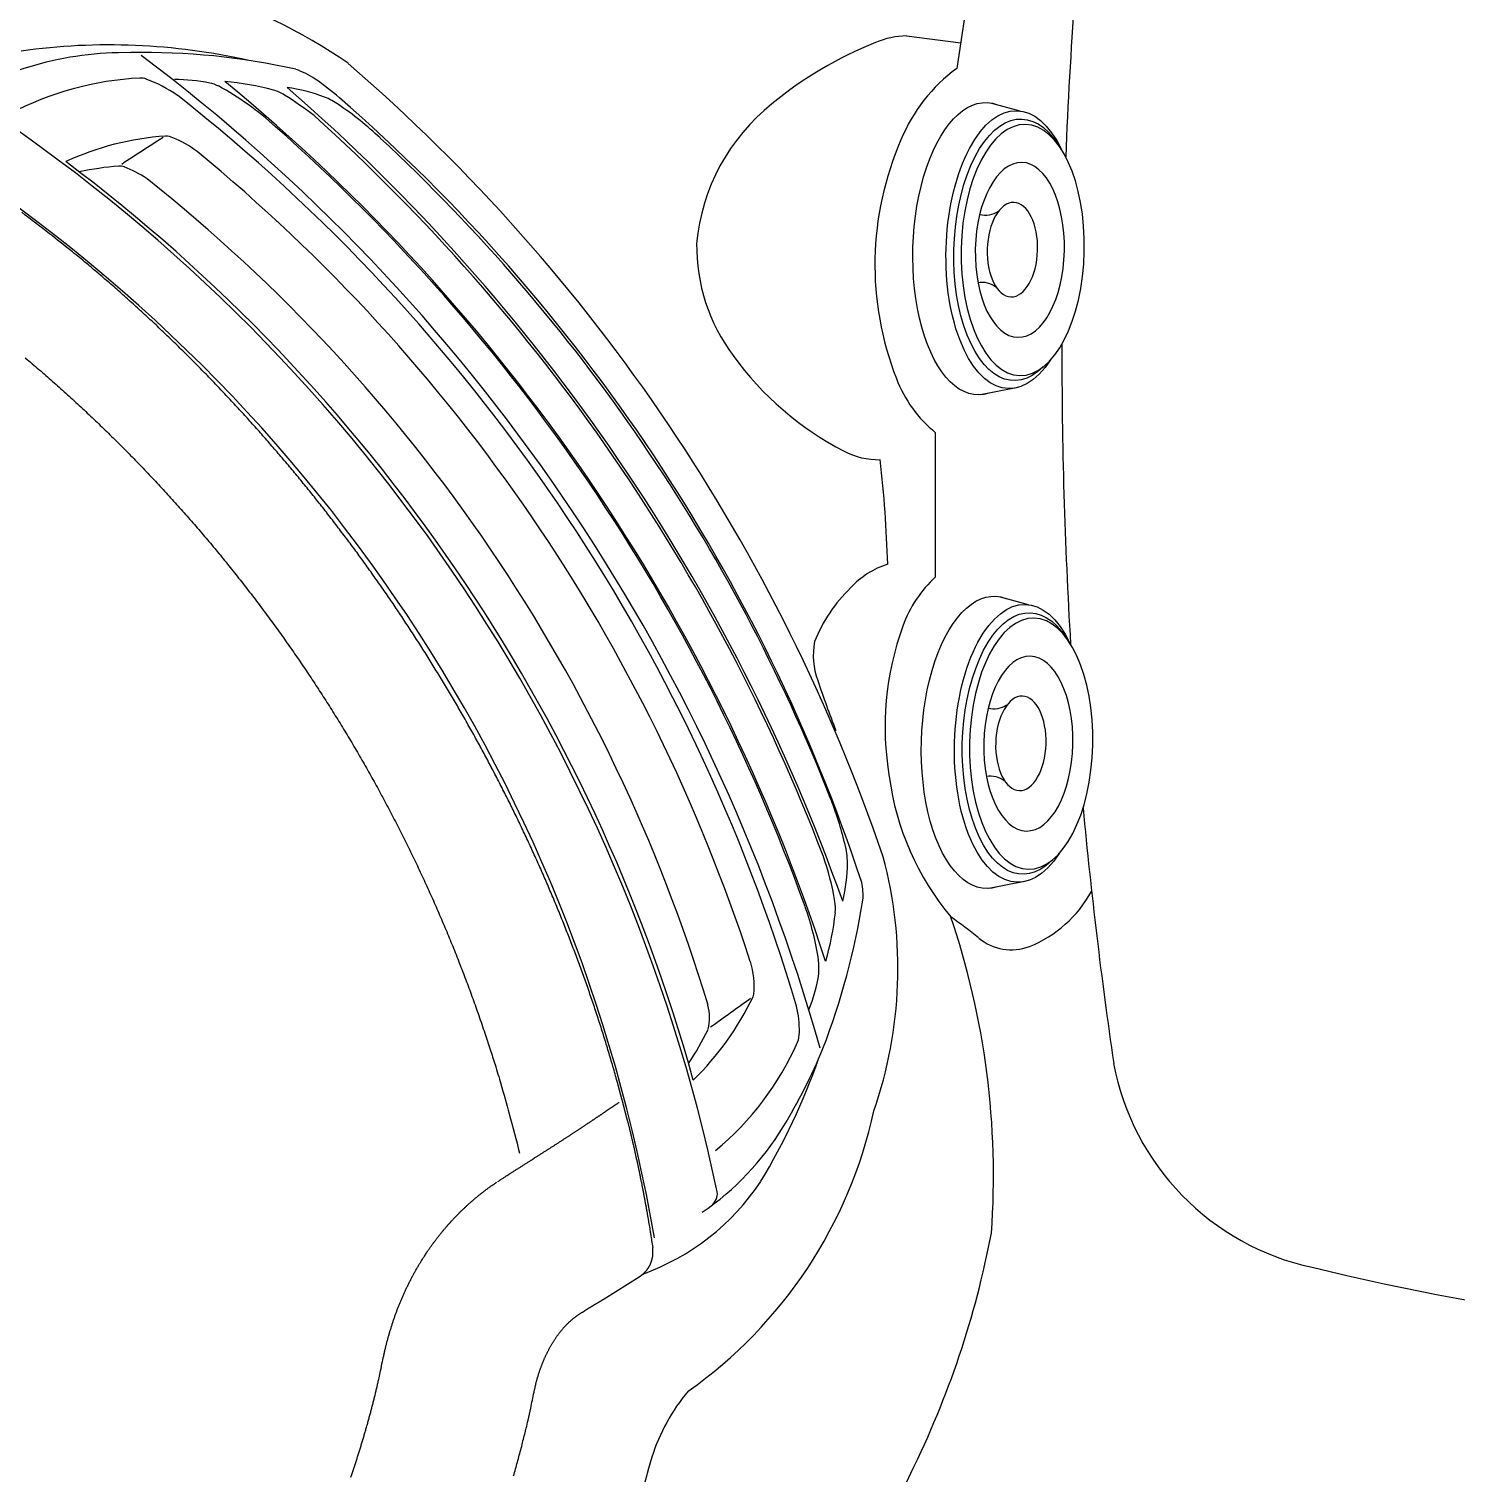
# Model space of a CAD drawing. Extents: x 939 to 1032, y 781 to 934.
# Drawn here: x 952.87 to 969.9, y 811.18 to 828.42 of the extents above; entities that cross this region are included whole.
import ezdxf

# ---------------------------------------------------------------- set-up
doc = ezdxf.new("R2010")
doc.units = 0
doc.header["$MEASUREMENT"] = 0
for name, color, linetype in [('1', 4, 'Continuous'), ('204', 7, 'Continuous'), ('Layer1', 3, 'Continuous')]:
    doc.layers.add(name, color=color, linetype=linetype)

# ---------------------------------------------------------------- blocks, each defined once
blk = doc.blocks.new('2014FW')
at = {"layer": '1', "color": 4, "linetype": 'Continuous'}
for centre, radius, start, end in [((-2.447, -3.458), 8.294, 102.3312, 116.0614), ((-4.125, 3.589), 1.059, 81.0897, 95.0736), ((-4.389, 1.904), 2.765, 73.5403, 81.0897), ((-9.486, -15.873), 21.258, 43.2533, 73.9423), ((-4.462, 0.354), 3.986, 114.1145, 147.5268), ((-10.636, -17.921), 22.429, 40.6465, 77.9717), ((-10.58, -17.805), 20.711, 36.8579, 81.7042), ((-3.511, -0.99), 4.269, 120.0296, 126.4356), ((-5.567, 2.549), 0.176, 95.3544, 117.6211), ((-5.488, 1.408), 1.319, 80.8734, 94.1755), ((-9.963, -16.735), 20.002, 41.7755, 76.4546), ((5.408, -1.748), 0.737, 20.4292, 36.806), ((-2.29, -3.893), 8.725, 3.8999, 15.9804), ((4.464, -3.799), 0.625, 12.0097, 38.5356), ((-0.445, -3.593), 6.866, 353.6839, 2.4534), ((0.708, -3.546), 4.37, 352.2061, 358.3656), ((3.091, -3.984), 3.309, 329.1733, 353.6839), ((5.84, -5.477), 0.18, 332.0158, 32.1351)]:
    blk.add_arc(centre, radius, start, end, dxfattribs=at)
at = {"layer": '1', "color": 3, "linetype": 'Continuous'}
for centre, radius, start, end in [((-3.593, 2.305), 2.19, 94.6366, 106.7011), ((-3.726, 3.568), 0.921, 80.9021, 92.7431), ((-4.275, 3.83), 0.483, 82.4481, 99.8097), ((-10.58, -17.806), 23.1, 44.5376, 74.0247), ((-4.249, 0.388), 4.143, 71.8911, 80.7178), ((-9.581, -16.124), 21.494, 46.4418, 72.0617), ((-3.789, 1.018), 3.336, 99.8097, 109.9227), ((-10.611, -17.857), 22.734, 43.0434, 75.5187), ((-4.87, -0.657), 5.009, 77.5523, 82.4481), ((-10.453, -17.617), 22.844, 45.8999, 73.0413), ((-4.596, 1.998), 2.119, 103.2632, 114.699), ((-4.978, 3.621), 0.452, 89.3897, 103.2632), ((-5.187, 0.626), 3.454, 72.537, 86.4615), ((-10.588, -17.807), 22.661, 44.7482, 73.4958), ((-4.138, 0.495), 3.696, 117.7966, 142.9488), ((-5.774, 3.597), 0.188, 94.77, 117.7966), ((-5.655, 2.174), 1.616, 79.8388, 94.77), ((-10.358, -17.408), 21.753, 41.5691, 76.7456), ((-5.19, 2.995), 0.289, 92.7608, 110.8678), ((-5.144, 2.03), 1.256, 77.6428, 92.7608), ((-3.672, 0.315), 3.366, 118.7933, 139.8272), ((8663.638, -5431.323), 10231.576, 147.9164281, 147.9197202), ((-10.045, -16.905), 20.814, 42.9455, 75.6164), ((-10.493, -17.668), 20.597, 40.4937, 78.096), ((2.301, -3.619), 4.245, 38.4573, 46.3547), ((4.966, -1.53), 0.859, 25.178, 39.9089), ((4.092, -1.941), 1.825, 10.6455, 25.178), ((3.211, -3.416), 3.138, 34.3335, 44.6376), ((5.325, -1.968), 0.575, 20.3066, 33.9314), ((3.149, -4.2), 3.326, 33.4727, 44.8598), ((2.764, -2.827), 3.277, 8.5461, 18.8506), ((4.877, -2.962), 1.204, 21.8984, 29.6972), ((3.976, -3.078), 2.096, 3.4423, 15.662), ((4.479, -3.387), 0.973, 19.6763, 42.9455), ((1.865, -3.043), 3.534, 339.2964, 359.2302), ((5.289, -3.089), 0.11, 359.2302, 15.9062), ((4.96, -3.735), 1.222, 23.7359, 38.4759), ((21048.959, -11840.296), 24144.376, 150.6419152, 150.6433103), ((5.75, -3.388), 0.36, 4.8166, 23.7359), ((2.576, -3.428), 3.533, 334.593, 1.1482)]:
    blk.add_arc(centre, radius, start, end, dxfattribs=at)
blk = doc.blocks.new('2014MJ2')
at = {"layer": '1', "color": 4, "linetype": 'Continuous'}
for p, q in [((1.602, -1.264), (1.693, -0.861)), ((-1.79, -0.884), (-1.708, -1.222))]:
    blk.add_line(p, q, dxfattribs=at)
for centre, radius, start, end in [((-0.718, -0.841), 0.27, 323.5571, 12.4638), ((0.606, -0.846), 0.257, 167.0052, 217.2529)]:
    blk.add_arc(centre, radius, start, end, dxfattribs=at)
for centre, major_axis, ratio, start_param, end_param in [((-0.05, -0.824), (-1.745, 0), 0.472022, 2.973716, 6.440071), ((-0.05, -1.191), (-1.659, 0), 0.479422, 2.471507, 7.03403)]:
    blk.add_ellipse(centre, major_axis=major_axis, ratio=ratio, start_param=start_param, end_param=end_param, dxfattribs=at)
at = {"layer": '1', "color": 3, "linetype": 'Continuous'}
blk.add_ellipse((-0.05, -1.249), major_axis=(-1.562, 0), ratio=0.486682, start_param=2.662218, end_param=6.9039, dxfattribs=at)
for centre, major_axis, ratio in [((-0.05, -1.31), (-1.499, 0.014), 0.490556), ((-0.05, -1.276), (-1.044, 0.01), 0.509137)]:
    blk.add_ellipse(centre, major_axis=major_axis, ratio=ratio, dxfattribs=at)
at = {"layer": '1', "color": 4, "linetype": 'Continuous'}
blk.add_ellipse((-0.05, -1.187), major_axis=(-0.564, 0), ratio=0.533197, dxfattribs=at)
blk = doc.blocks.new('FL')
at = {"layer": '204', "color": 4, "linetype": 'Continuous'}
blk.add_line((6.753, -0.233), (7.171, 0.031), dxfattribs=at)
for points in [[(6.968, 2.137), (6.919, 2.316, 0.002637), (6.869, 2.496, 0.002648), (6.817, 2.674, 0.002638), (6.763, 2.852, 0.002608), (6.707, 3.03, 0.002586), (6.649, 3.207, 0.002566), (6.59, 3.383, 0.002547), (6.528, 3.559, 0.002525), (6.465, 3.734, 0.002507), (6.4, 3.908, 0.002486), (6.333, 4.082, 0.002468), (6.265, 4.255, 0.002447), (6.195, 4.428, 0.00243), (6.123, 4.6, 0.00241), (6.05, 4.771, 0.002393), (5.975, 4.941, 0.002374), (5.898, 5.111, 0.002358), (5.82, 5.28, 0.002342), (5.74, 5.448, 0.002332), (5.659, 5.615, 0.002326), (5.576, 5.782, 0.00232), (5.491, 5.948, 0.002312), (5.405, 6.113, 0.002306), (5.318, 6.277, 0.002299), (5.229, 6.44, 0.002294), (5.138, 6.603, 0.002287), (5.046, 6.765, 0.002282), (4.953, 6.925, 0.002276), (4.858, 7.085, 0.002271), (4.761, 7.245, 0.002265), (4.663, 7.403, 0.00226), (4.564, 7.56, 0.002255), (4.463, 7.717, 0.00225), (4.361, 7.872, 0.002245), (4.258, 8.027, 0.002242), (4.153, 8.181, 0.002242), (4.046, 8.333, 0.002245), (3.939, 8.485, 0.00225), (3.83, 8.636, 0.002255), (3.719, 8.786, 0.00226), (3.607, 8.934, 0.002265), (3.494, 9.082, 0.002271), (3.38, 9.229, 0.002276), (3.264, 9.375, 0.002282), (3.147, 9.519, 0.002287), (3.028, 9.663, 0.002294), (2.909, 9.805, 0.002299), (2.787, 9.946, 0.002306), (2.665, 10.087, 0.002312), (2.541, 10.226, 0.00232), (2.416, 10.363, 0.002325), (2.29, 10.5, 0.00233), (2.162, 10.636, 0.002342), (2.033, 10.77, 0.002363), (1.903, 10.903, 0.002373), (1.772, 11.035, 0.002377), (1.639, 11.165, 0.002417), (1.505, 11.295, 0.002488), (1.37, 11.423, 0.002433), (1.233, 11.549, 0.002284), (1.097, 11.673, 0.002549), (0.957, 11.798, 0.003081), (0.812, 11.924, 0.00234), (0.675, 12.042, 0.000769), (0.551, 12.147, 0.003367), (0.388, 12.279, 0.005889), (0.135, 12.478, 0.002885), (-0.199, 12.736, 0.001524)], [(5.481, 1.167), (5.497, 1.177, -0.000099), (5.514, 1.188, -0.0001), (5.53, 1.199, -0.000099), (5.547, 1.209, -0.000095), (5.563, 1.22, -0.000093), (5.58, 1.23, -0.00009), (5.596, 1.241, -0.000088), (5.613, 1.252, -0.000086), (5.629, 1.262, -0.000083), (5.646, 1.273, -0.000081), (5.662, 1.283, -0.000079), (5.679, 1.294, -0.000077), (5.695, 1.304, -0.000075), (5.711, 1.315, -0.000073), (5.728, 1.325, -0.00007), (5.744, 1.335, -0.000065), (5.76, 1.346, -0.00006), (5.776, 1.356, -0.000053), (5.792, 1.366, -0.000047), (5.808, 1.377, -0.00004), (5.824, 1.387, -0.000034), (5.84, 1.397, -0.000027), (5.856, 1.407, -0.000021), (5.872, 1.417, -0.000013), (5.887, 1.427, -0.000007), (5.903, 1.437, 0), (5.918, 1.447, 0.000007), (5.934, 1.457, 0.000014), (5.949, 1.467, 0.000021), (5.965, 1.476, 0.000028), (5.98, 1.486, 0.000032), (5.995, 1.496, 0.000036), (6.01, 1.505, 0.00004), (6.025, 1.515, 0.000044), (6.04, 1.525, 0.000048), (6.055, 1.534, 0.000053), (6.07, 1.544, 0.000057), (6.085, 1.553, 0.000062), (6.099, 1.562, 0.000066), (6.114, 1.572, 0.000071), (6.128, 1.581, 0.000075), (6.143, 1.59, 0.00008), (6.157, 1.599, 0.000085), (6.171, 1.608, 0.00009), (6.185, 1.617, 0.000095), (6.199, 1.626, 0.000102), (6.213, 1.635, 0.000108), (6.227, 1.644, 0.000115), (6.241, 1.653, 0.000122), (6.254, 1.662, 0.000129), (6.268, 1.671, 0.000136), (6.282, 1.68, 0.000144), (6.295, 1.688, 0.000151), (6.308, 1.697, 0.000159), (6.321, 1.705, 0.000166), (6.334, 1.714, 0.000174), (6.347, 1.722, 0.000183), (6.36, 1.731, 0.000193), (6.373, 1.739, 0.000199), (6.386, 1.748, 0.000203), (6.398, 1.756, 0.000201), (6.411, 1.764, 0.000192), (6.423, 1.772, 0.000186), (6.436, 1.78, 0.000179), (6.448, 1.788, 0.000173), (6.46, 1.796, 0.000165), (6.472, 1.804, 0.000159), (6.484, 1.812, 0.000151), (6.495, 1.82, 0.000145), (6.507, 1.828, 0.000136), (6.519, 1.835, 0.000129), (6.53, 1.843, 0.000121), (6.542, 1.851, 0.000113), (6.553, 1.858, 0.000104), (6.564, 1.866, 0.000099), (6.575, 1.873, 0.000098), (6.586, 1.88, 0.000097), (6.597, 1.888, 0.000098), (6.608, 1.895, 0.000098), (6.618, 1.902, 0.000098), (6.629, 1.909, 0.000098), (6.639, 1.916, 0.000098), (6.649, 1.923, 0.000098), (6.659, 1.93, 0.000098), (6.67, 1.937, 0.000098), (6.679, 1.943, 0.000098), (6.689, 1.95, 0.000099), (6.699, 1.956, 0.0001), (6.709, 1.963, 0.000099), (6.718, 1.969, 0.000095), (6.727, 1.976, 0.000085), (6.736, 1.982, 0.000065), (6.745, 1.988, 0.000048), (6.754, 1.994, 0.000028), (6.763, 2, 0.000011), (6.772, 2.006, -0.000011), (6.78, 2.012, -0.000031), (6.789, 2.017, -0.000055), (6.797, 2.023, -0.000077), (6.805, 2.028, -0.000102), (6.813, 2.034, -0.000128), (6.821, 2.039, -0.00016), (6.828, 2.044, -0.000186), (6.836, 2.049, -0.00021), (6.843, 2.054, -0.000194), (6.85, 2.059, -0.000126), (6.857, 2.064, -0.000122), (6.864, 2.068, -0.000185), (6.871, 2.073, -0.00022), (6.877, 2.077, -0.000231), (6.883, 2.081, -0.000312), (6.889, 2.085, -0.000468), (6.895, 2.089, -0.000386), (6.901, 2.093, -0.00008), (6.906, 2.096, -0.000701), (6.912, 2.1, -0.00158), (6.92, 2.105, -0.000906), (6.931, 2.112, -0.000505)], [(7.03, 1.893), (7.028, 1.9, 0.000093), (7.027, 1.906, 0.000093), (7.025, 1.912, 0.000093), (7.024, 1.918, 0.000093), (7.022, 1.924, 0.000093), (7.021, 1.93, 0.000093), (7.019, 1.936, 0.000093), (7.018, 1.942, 0.000093), (7.016, 1.948, 0.000093), (7.015, 1.954, 0.000093), (7.013, 1.96, 0.000092), (7.012, 1.966, 0.000092), (7.01, 1.973, 0.000092), (7.009, 1.979, 0.000092), (7.007, 1.985, 0.000092), (7.005, 1.991, 0.000092), (7.004, 1.997, 0.000092), (7.002, 2.003, 0.000092), (7.001, 2.009, 0.000092), (6.999, 2.015, 0.000092), (6.998, 2.021, 0.000092), (6.996, 2.027, 0.000092), (6.995, 2.033, 0.000092), (6.993, 2.039, 0.000092), (6.991, 2.046, 0.000092), (6.99, 2.052, 0.000092), (6.988, 2.058, 0.000092), (6.987, 2.064, 0.000094), (6.985, 2.07, 0.000091), (6.984, 2.076, 0.000085), (6.982, 2.082, 0.000094), (6.98, 2.088, 0.000112), (6.979, 2.094, 0.000085), (6.977, 2.1, 0.000029), (6.976, 2.106, 0.00012), (6.974, 2.112, 0.000207), (6.971, 2.123, 0.000101), (6.968, 2.137, 0.000054)], [(7.03, 1.893), (7.039, 1.856, -0.000571), (7.048, 1.818, -0.000571), (7.057, 1.781, -0.000571), (7.066, 1.743, -0.000573), (7.075, 1.705, -0.000574), (7.084, 1.667, -0.000575), (7.093, 1.63, -0.000576), (7.102, 1.592, -0.000578), (7.11, 1.554, -0.000579), (7.119, 1.516, -0.00058), (7.127, 1.479, -0.000581), (7.135, 1.441, -0.000582), (7.144, 1.403, -0.000583), (7.152, 1.365, -0.000585), (7.16, 1.327, -0.000586), (7.168, 1.29, -0.000587), (7.176, 1.252, -0.000588), (7.183, 1.214, -0.000589), (7.191, 1.176, -0.00059), (7.199, 1.138, -0.000592), (7.206, 1.1, -0.000593), (7.213, 1.062, -0.000594), (7.221, 1.024, -0.000595), (7.228, 0.986, -0.000598), (7.235, 0.948, -0.000598), (7.242, 0.91, -0.000595), (7.249, 0.872, -0.000602), (7.256, 0.834, -0.000615), (7.263, 0.796, -0.000599), (7.269, 0.758, -0.00056), (7.276, 0.721, -0.00062), (7.282, 0.682, -0.000741), (7.289, 0.643, -0.000563), (7.295, 0.606, -0.000191), (7.3, 0.573, -0.000798), (7.307, 0.53, -0.001378), (7.317, 0.464, -0.000675), (7.331, 0.378, -0.000357)], [(4.633, 0.317), (4.642, 0.331, -0.001252), (4.652, 0.345, -0.00125), (4.662, 0.359, -0.001253), (4.671, 0.373, -0.001264), (4.681, 0.387, -0.001272), (4.691, 0.401, -0.001279), (4.701, 0.415, -0.001286), (4.711, 0.429, -0.001294), (4.721, 0.442, -0.001301), (4.732, 0.456, -0.001309), (4.742, 0.47, -0.001317), (4.752, 0.483, -0.001325), (4.763, 0.497, -0.001332), (4.773, 0.51, -0.00134), (4.784, 0.524, -0.001347), (4.794, 0.537, -0.001356), (4.805, 0.551, -0.001363), (4.816, 0.564, -0.001369), (4.827, 0.577, -0.001373), (4.838, 0.59, -0.001374), (4.849, 0.603, -0.001376), (4.86, 0.616, -0.001378), (4.871, 0.629, -0.00138), (4.882, 0.642, -0.001382), (4.893, 0.655, -0.001384), (4.905, 0.668, -0.001386), (4.916, 0.68, -0.001388), (4.927, 0.693, -0.00139), (4.939, 0.705, -0.001392), (4.951, 0.718, -0.001394), (4.962, 0.73, -0.001396), (4.974, 0.743, -0.001398), (4.986, 0.755, -0.0014), (4.998, 0.767, -0.001403), (5.01, 0.779, -0.001404), (5.022, 0.792, -0.001406), (5.034, 0.804, -0.001406), (5.046, 0.816, -0.001406), (5.058, 0.827, -0.001406), (5.071, 0.839, -0.001406), (5.083, 0.851, -0.001406), (5.096, 0.863, -0.001407), (5.108, 0.874, -0.001407), (5.121, 0.886, -0.001407), (5.133, 0.897, -0.001408), (5.146, 0.909, -0.001409), (5.159, 0.92, -0.001409), (5.172, 0.931, -0.00141), (5.185, 0.942, -0.001411), (5.198, 0.954, -0.001412), (5.211, 0.965, -0.001412), (5.224, 0.976, -0.001412), (5.237, 0.986, -0.001416), (5.25, 0.997, -0.001424), (5.263, 1.008, -0.001427), (5.277, 1.019, -0.001426), (5.29, 1.029, -0.001446), (5.303, 1.04, -0.001484), (5.317, 1.05, -0.001448), (5.33, 1.06, -0.001357), (5.344, 1.071, -0.001509), (5.358, 1.081, -0.001815), (5.372, 1.091, -0.001379), (5.385, 1.101, -0.000461), (5.397, 1.11, -0.001969), (5.413, 1.121, -0.003425), (5.437, 1.137, -0.001678), (5.469, 1.159, -0.000887)], [(7.171, 0.031), (7.176, 0.034, 0.004107), (7.181, 0.037, 0.004123), (7.186, 0.04, 0.004126), (7.191, 0.044, 0.004118), (7.195, 0.047, 0.004115), (7.2, 0.05, 0.004113), (7.204, 0.054, 0.004111), (7.209, 0.058, 0.004108), (7.213, 0.061, 0.004107), (7.218, 0.065, 0.004105), (7.222, 0.069, 0.004103), (7.226, 0.073, 0.004102), (7.23, 0.077, 0.004101), (7.234, 0.081, 0.0041), (7.238, 0.085, 0.004099), (7.242, 0.089, 0.004099), (7.246, 0.094, 0.004098), (7.25, 0.098, 0.004098), (7.254, 0.102, 0.004099), (7.257, 0.107, 0.0041), (7.261, 0.111, 0.0041), (7.264, 0.116, 0.004099), (7.268, 0.121, 0.004095), (7.271, 0.125, 0.004088), (7.274, 0.13, 0.004084), (7.277, 0.135, 0.004081), (7.281, 0.14, 0.004081), (7.284, 0.145, 0.004082), (7.287, 0.15, 0.004085), (7.289, 0.155, 0.00409), (7.292, 0.16, 0.004095), (7.295, 0.165, 0.004103), (7.298, 0.17, 0.004113), (7.3, 0.175, 0.004128), (7.303, 0.18, 0.004136), (7.305, 0.186, 0.004139), (7.307, 0.191, 0.004137), (7.309, 0.196, 0.004129), (7.312, 0.202, 0.004123), (7.314, 0.207, 0.004118), (7.315, 0.212, 0.004115), (7.317, 0.218, 0.004111), (7.319, 0.223, 0.004109), (7.321, 0.229, 0.004108), (7.322, 0.235, 0.004107), (7.324, 0.24, 0.004107), (7.325, 0.246, 0.004107), (7.326, 0.251, 0.00411), (7.328, 0.257, 0.004109), (7.329, 0.263, 0.004104), (7.33, 0.268, 0.004099), (7.331, 0.274, 0.004092), (7.331, 0.28, 0.004092), (7.332, 0.285, 0.004097), (7.333, 0.291, 0.004087), (7.333, 0.297, 0.004063), (7.334, 0.303, 0.0041), (7.334, 0.308, 0.004188), (7.334, 0.314, 0.004073), (7.334, 0.32, 0.003806), (7.334, 0.326, 0.004211), (7.334, 0.332, 0.005039), (7.334, 0.337, 0.003826), (7.334, 0.343, 0.001295), (7.334, 0.348, 0.00543), (7.333, 0.355, 0.009413), (7.332, 0.365, 0.004609), (7.331, 0.378, 0.002437)], [(4.106, -0.983), (4.11, -0.964, -0.001198), (4.114, -0.944, -0.001194), (4.118, -0.924, -0.001199), (4.123, -0.904, -0.001212), (4.127, -0.884, -0.001222), (4.132, -0.865, -0.001231), (4.136, -0.845, -0.00124), (4.141, -0.825, -0.00125), (4.146, -0.806, -0.001258), (4.15, -0.786, -0.001268), (4.155, -0.767, -0.001277), (4.16, -0.747, -0.001287), (4.166, -0.727, -0.001295), (4.171, -0.708, -0.001303), (4.176, -0.688, -0.001313), (4.182, -0.669, -0.001326), (4.187, -0.65, -0.001328), (4.193, -0.63, -0.001321), (4.199, -0.611, -0.00132), (4.205, -0.592, -0.001323), (4.211, -0.572, -0.001328), (4.217, -0.553, -0.001335), (4.223, -0.534, -0.001341), (4.229, -0.515, -0.001348), (4.235, -0.496, -0.001354), (4.242, -0.476, -0.00136), (4.249, -0.457, -0.001366), (4.255, -0.438, -0.001373), (4.262, -0.419, -0.001379), (4.269, -0.4, -0.001386), (4.276, -0.381, -0.001392), (4.283, -0.363, -0.001399), (4.29, -0.344, -0.001405), (4.298, -0.325, -0.001412), (4.305, -0.306, -0.001417), (4.313, -0.288, -0.001422), (4.32, -0.269, -0.001426), (4.328, -0.25, -0.00143), (4.336, -0.232, -0.001434), (4.344, -0.213, -0.001438), (4.352, -0.195, -0.001441), (4.36, -0.176, -0.001446), (4.369, -0.158, -0.001449), (4.377, -0.14, -0.001454), (4.385, -0.121, -0.001458), (4.394, -0.103, -0.001462), (4.403, -0.085, -0.001466), (4.412, -0.067, -0.001471), (4.421, -0.049, -0.001475), (4.43, -0.031, -0.00148), (4.439, -0.013, -0.001484), (4.448, 0.005, -0.001488), (4.457, 0.023, -0.001494), (4.467, 0.041, -0.001501), (4.476, 0.058, -0.001502), (4.486, 0.076, -0.001498), (4.496, 0.094, -0.001515), (4.506, 0.111, -0.001552), (4.516, 0.129, -0.001512), (4.526, 0.146, -0.001415), (4.536, 0.163, -0.001569), (4.546, 0.181, -0.001881), (4.557, 0.198, -0.001428), (4.567, 0.215, -0.000482), (4.577, 0.23, -0.002031), (4.589, 0.249, -0.003518), (4.608, 0.278, -0.001722), (4.633, 0.317, -0.000911)], [(6.516, -0.376), (6.523, -0.372, -0.000219), (6.529, -0.368, -0.00022), (6.535, -0.364, -0.00022), (6.542, -0.36, -0.000221), (6.548, -0.356, -0.000221), (6.555, -0.352, -0.000222), (6.561, -0.348, -0.000223), (6.567, -0.344, -0.000225), (6.574, -0.34, -0.000226), (6.58, -0.337, -0.000228), (6.586, -0.333, -0.00023), (6.593, -0.329, -0.000232), (6.599, -0.325, -0.000234), (6.605, -0.321, -0.000237), (6.611, -0.317, -0.00024), (6.618, -0.313, -0.000243), (6.624, -0.31, -0.000246), (6.63, -0.306, -0.000249), (6.636, -0.302, -0.000253), (6.642, -0.299, -0.000257), (6.648, -0.295, -0.000262), (6.654, -0.291, -0.000266), (6.66, -0.288, -0.000271), (6.666, -0.284, -0.000277), (6.672, -0.281, -0.000282), (6.678, -0.277, -0.000287), (6.683, -0.274, -0.000296), (6.689, -0.271, -0.000309), (6.695, -0.267, -0.000308), (6.7, -0.264, -0.000294), (6.706, -0.261, -0.000334), (6.711, -0.257, -0.000412), (6.717, -0.254, -0.000321), (6.722, -0.251, -0.000108), (6.727, -0.248, -0.000473), (6.733, -0.245, -0.000867), (6.742, -0.24, -0.000445), (6.753, -0.233, -0.00024)], [(5.915, -1.346), (5.918, -1.331, -0.001769), (5.921, -1.317, -0.001763), (5.925, -1.302, -0.00177), (5.928, -1.287, -0.001793), (5.931, -1.272, -0.00181), (5.935, -1.258, -0.001825), (5.938, -1.243, -0.00184), (5.942, -1.228, -0.001858), (5.946, -1.214, -0.001873), (5.95, -1.199, -0.001891), (5.954, -1.184, -0.001907), (5.958, -1.17, -0.001925), (5.962, -1.155, -0.001941), (5.967, -1.141, -0.001959), (5.971, -1.126, -0.001976), (5.976, -1.112, -0.001994), (5.981, -1.098, -0.002011), (5.985, -1.083, -0.00203), (5.99, -1.069, -0.002046), (5.996, -1.055, -0.002065), (6.001, -1.041, -0.002082), (6.006, -1.027, -0.002101), (6.012, -1.013, -0.002118), (6.017, -0.998, -0.002138), (6.023, -0.985, -0.002155), (6.029, -0.971, -0.002174), (6.034, -0.957, -0.002191), (6.041, -0.943, -0.002211), (6.047, -0.929, -0.002228), (6.053, -0.915, -0.002247), (6.059, -0.902, -0.002264), (6.066, -0.888, -0.002283), (6.073, -0.875, -0.0023), (6.079, -0.861, -0.00232), (6.086, -0.848, -0.002336), (6.093, -0.834, -0.002354), (6.101, -0.821, -0.002372), (6.108, -0.808, -0.002394), (6.115, -0.795, -0.002429), (6.123, -0.781, -0.002489), (6.131, -0.768, -0.002538), (6.138, -0.755, -0.00259), (6.146, -0.743, -0.002638), (6.155, -0.73, -0.002694), (6.163, -0.717, -0.002744), (6.171, -0.705, -0.0028), (6.18, -0.692, -0.002851), (6.188, -0.68, -0.002909), (6.197, -0.667, -0.002961), (6.206, -0.655, -0.00302), (6.215, -0.643, -0.003073), (6.225, -0.631, -0.003133), (6.234, -0.619, -0.003187), (6.244, -0.608, -0.003247), (6.253, -0.596, -0.003301), (6.263, -0.585, -0.003362), (6.273, -0.573, -0.003417), (6.283, -0.562, -0.00348), (6.294, -0.551, -0.003532), (6.304, -0.54, -0.003589), (6.315, -0.529, -0.003649), (6.326, -0.519, -0.003723), (6.337, -0.508, -0.003756), (6.348, -0.498, -0.003776), (6.359, -0.488, -0.003889), (6.371, -0.478, -0.004043), (6.382, -0.468, -0.003874), (6.394, -0.459, -0.003757), (6.405, -0.45, -0.003954), (6.415, -0.443, -0.003968), (6.425, -0.435, -0.00435), (6.435, -0.429, -0.004615), (6.444, -0.422, -0.003669), (6.453, -0.416, -0.002469), (6.461, -0.411, -0.003246), (6.472, -0.404, -0.001877), (6.491, -0.392, -0.000605), (6.516, -0.376, -0.000454)], [(3.73, -2.363, 0.000776), (3.745, -2.317, 0.000797), (3.761, -2.27, 0.000815), (3.776, -2.223, 0.000835), (3.791, -2.176, 0.000853), (3.806, -2.129, 0.000873), (3.821, -2.082, 0.000891), (3.836, -2.035, 0.000911), (3.85, -1.988, 0.000929), (3.864, -1.941, 0.00095), (3.879, -1.893, 0.000969), (3.893, -1.846, 0.000992), (3.906, -1.799, 0.001014), (3.92, -1.751, 0.00104), (3.933, -1.704, 0.001058), (3.946, -1.656, 0.001074), (3.959, -1.609, 0.001105), (3.972, -1.561, 0.001155), (3.984, -1.513, 0.001139), (3.997, -1.465, 0.001077), (4.009, -1.418, 0.001224), (4.021, -1.369, 0.001514), (4.032, -1.32, 0.001151), (4.044, -1.273, 0.00035), (4.053, -1.231, 0.001709), (4.065, -1.177, 0.003056), (4.083, -1.093, 0.001501), (4.106, -0.983, 0.000789)], [(5.67, -2.347, 0.001549), (5.694, -2.264, 0.001538), (5.717, -2.182, 0.001464), (5.739, -2.099, 0.001676), (5.762, -2.016, 0.002087), (5.783, -1.93, 0.001588), (5.804, -1.849, 0.000474), (5.822, -1.776, 0.002377), (5.844, -1.682, 0.004282), (5.875, -1.537, 0.002107), (5.915, -1.346, 0.001107)]]:
    blk.add_lwpolyline(points, format="xyb", dxfattribs=at)
blk = doc.blocks.new('FL1')
at = {"layer": '204', "color": 4, "linetype": 'Continuous'}
blk.add_lwpolyline([(9.047485, 1.310119, -0.002960382), (9.210674, 1.171153, -0.002958553), (9.372106, 1.030269, -0.002957438), (9.531834, 0.88756, -0.002956002), (9.689774, 0.742969, -0.0029551), (9.845979, 0.596586, -0.002953917), (10.000364, 0.448356, -0.0029532), (10.152986, 0.298368, -0.002952309), (10.303755, 0.146568, -0.002951792), (10.452731, -0.006955, -0.002951193), (10.599823, -0.162255, -0.002950879), (10.745091, -0.319246, -0.002950578), (10.888443, -0.477978, -0.002950471), (11.029942, -0.638366, -0.002950469), (11.169494, -0.800461, -0.002950569), (11.307162, -0.964178, -0.002950866), (11.442852, -1.129566, -0.002951172), (11.576627, -1.296543, -0.002951767), (11.708393, -1.465156, -0.002952277), (11.838214, -1.635324, -0.002953165), (11.965994, -1.807092, -0.002953872), (12.091799, -1.980382, -0.002955047), (12.215532, -2.155237, -0.002955946), (12.337259, -2.33158, -0.002957401), (12.456883, -2.509453, -0.002958479), (12.574472, -2.688779, -0.002960198), (12.689925, -2.869601, -0.002961454), (12.803313, -3.051842, -0.002963436), (12.914534, -3.235544, -0.002964834), (13.023659, -3.420631, -0.002967071), (13.130585, -3.607142, -0.00296862), (13.235387, -3.795007, -0.002970884), (13.337961, -3.984266, -0.002972717), (13.438373, -4.174833, -0.002976568), (13.536501, -4.366709, -0.002973176), (13.632358, -4.55968, -0.002967893), (13.725776, -4.753633, -0.002971013), (13.816851, -4.948529, -0.002974049), (13.905497, -5.144418, -0.002965337), (13.991786, -5.341164, -0.002946499), (14.075606, -5.538754, -0.002971327), (14.157126, -5.737424, -0.003029551), (14.236271, -5.937292, -0.002943291), (14.312835, -6.137149, -0.002748123), (14.386614, -6.336612, -0.003030552), (14.458875, -6.540178, -0.003609055), (14.529921, -6.749428, -0.002741326), (14.595211, -6.946351, -0.000945298), (14.653045, -7.124775, -0.003860156), (14.721803, -7.355508, -0.006640433), (14.820565, -7.712894, -0.00324742), (14.945615, -8.182128, -0.001720885)], format="xyb", dxfattribs=at)
at = {"layer": '1', "color": 1, "linetype": 'ByBlock'}
blk.add_blockref('FL', (9.20327, -9.688338), dxfattribs=at)
blk = doc.blocks.new('2017 ENVOY NXT')
at = {"layer": 'Layer1', "linetype": 'Continuous'}
for p, q in [((25.37, 29.354), (25.285, 28.77)), ((24.685, 29.159), (25.33, 29.076)), ((25.03, 22.702), (25.03, 24.423))]:
    blk.add_line(p, q, dxfattribs=at)
for centre, radius, start, end in [((14.506, 23.795), 6.142, 55.0986, 92.8805), ((85.215, 25.394), 58.678, 175.86803, 177.73093), ((24.706, 28.153), 1.007, 91.2079, 112.8694), ((15.169, 21.466), 7.586, 77.3046, 97.9514), ((26.061, 24.716), 4.701, 111.8106, 129.3973), ((3.743, 12.319), 21.829, 18.821, 49.1525), ((26.468, 27.158), 2.001, 126.2586, 157.6767), ((24.583, 26.462), 2.414, 128.5946, 174.7674), ((2.657, 11.565), 19.293, 9.6857, 59.0346), ((28.021, 26.429), 3.715, 156.364, 201.4251), ((24.356, 26.653), 2.177, 179.2239, 216.9638), ((25.635, 27.51), 3.716, 215.6731, 242.8411), ((85.215, 25.394), 58.678, 179.91686, 183.41546), ((25.991, 25.609), 1.526, 200.6326, 230.9931), ((24.349, 24.966), 0.865, 241.7053, 271.3109), ((8.804, 22.348), 15.664, 1.8464, 6.428), ((24.753, 21.903), 0.994, 107.1838, 137.7972), ((26.033, 21.611), 1.482, 132.582, 160.0868), ((25.244, 21.281), 1.78, 133.5833, 158.602), ((27.969, 20.909), 3.541, 160.0868, 189.6219), ((24.457, 21.768), 0.886, 169.444, 199.947), ((36.11, 25.664), 13.173, 198.5861, 201.3428), ((27.728, 20.745), 3.278, 187.4872, 219.8934), ((85.215, 25.394), 58.678, 185.32731, 188.32874), ((19.417, 18.025), 5.164, 340.8279, 14.9984), ((25.6, 19.654), 1.471, 291.9886, 331.3415), ((16.089, 15.555), 9.632, 355.9159, 18.7588), ((22.337, 14.49), 5.051, 50.5798, 55.2959), ((25.937, 18.869), 0.618, 230.5798, 290.2806), ((15.982, 19.661), 8.119, 329.0638, 340.478), ((30.166, 17.456), 3.063, 190.5836, 257.8961), ((18.873, 17.511), 5.549, 305.2884, 347.7107), ((20.547, 17.089), 2.885, 289.8943, 326.2633), ((14.76, 16.944), 11.131, 333.6517, 349.2557), ((36.998, 45.04), 31.479, 256.2651, 269.0797), ((23.796, 11.524), 2.253, 139.677, 162.6792), ((35.677, 7.99), 14.648, 163.3196, 180.9167), ((20.606, 13.934), 4.558, 310.1754, 334.9468)]:
    blk.add_arc(centre, radius, start, end, dxfattribs=at)
at = {"layer": '1', "color": 1, "linetype": 'Continuous', "rotation": 335.040490421983}
blk.add_blockref('2014FW', (19.263, 22.77), dxfattribs=at)
at = {"layer": '1', "color": 1, "linetype": 'Continuous', "xscale": -1, "rotation": 88.17880346644623}
for p in [(24.759, 26.596), (24.86, 20.703)]:
    blk.add_blockref('2014MJ2', p, dxfattribs=at)
at = {"layer": '1', "color": 1, "linetype": 'ByBlock'}
blk.add_blockref('FL1', (5.121, 24.006), dxfattribs=at)

msp = doc.modelspace()

# ---------------------------------------------------------------- block references
at = {"layer": '1'}
msp.add_blockref('2017 ENVOY NXT', (938.654, 799.174), dxfattribs=at)

doc.saveas('drawing.dxf')
